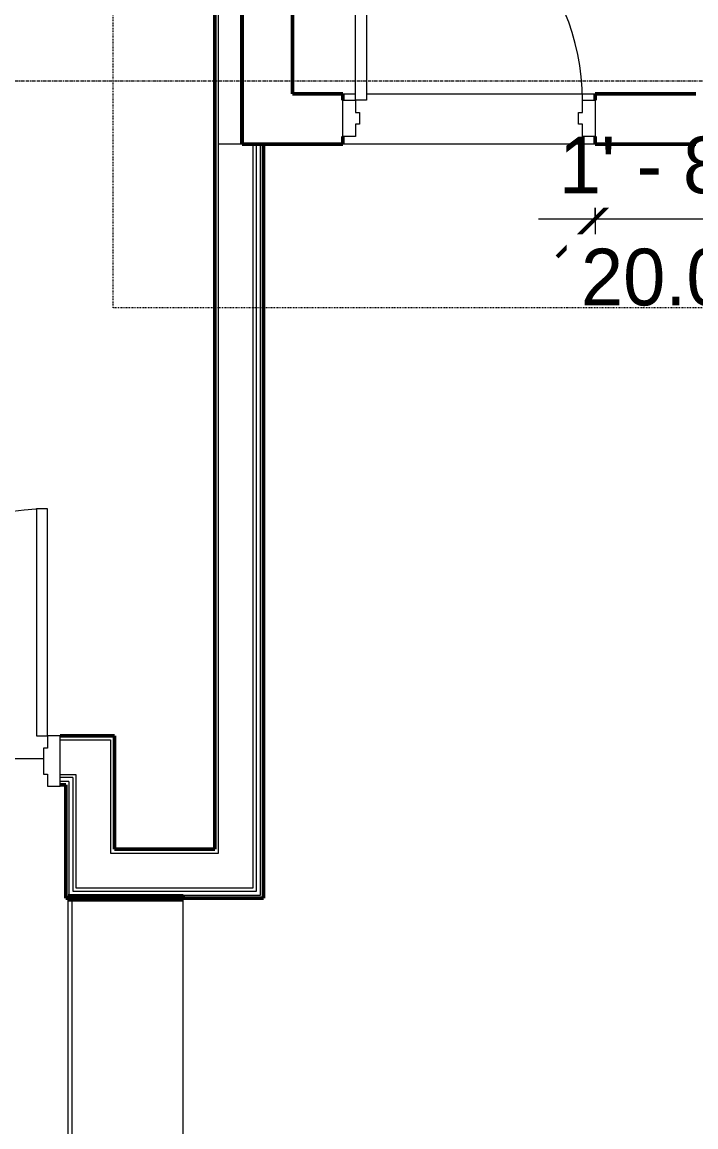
# Model space of a CAD drawing. Header units: inches. Extents: x -4266 to -1814, y 9706 to 12441.
# Drawn here: x -2747.2 to -2640.3, y 11681.3 to 11856.6 of the extents above; entities that cross this region are included whole.
import ezdxf

# ---------------------------------------------------------------- set-up
doc = ezdxf.new("R2010")
doc.units = ezdxf.units.IN
doc.header["$MEASUREMENT"] = 0
doc.linetypes.add('Aligning Line 1_8_', pattern=[0.25, 0.125, -0.125])
doc.linetypes.add('Grid Line 1_2_', pattern=[0.875, 0.5, -0.125, 0.125, -0.125])
for name, color, linetype, lineweight in [('A-ANNO-DIMS', 211, 'Continuous', 9), ('A-ANNO-DIMS-96', 211, 'Continuous', 9), ('A-DOOR-1', 7, 'Continuous', 9), ('A-DOOR-2', 50, 'Continuous', 20), ('A-DOOR-8', 31, 'Continuous', 9), ('A-DOOR-9', 31, 'Continuous', 20), ('A-DOOR-FRAM', 31, 'Continuous', 20), ('A-DOOR-FRAM-1', 50, 'Continuous', 20), ('A-FLOR', 192, 'Continuous', 13), ('A-WALL', 113, 'Continuous', 13), ('A-WALL-3', 250, 'Continuous', 50), ('A-WALL-4', 10, 'Continuous', 13), ('A-WALL-9', 113, 'Continuous', 50), ('G-ANNO-SYMB-1', 147, 'Aligning Line 1_8_', 9), ('I-WALL-3', 2, 'Continuous', 50), ('S-GRID-1', 1, 'Grid Line 1_2_', 9)]:
    doc.layers.add(name, color=color, linetype=linetype, lineweight=lineweight)
doc.styles.add('Century Gothic', font='ufonts.com_century-gothic.ttf', dxfattribs={"height": 9})
doc.dimstyles.new('OD__1_16__Tol__', dxfattribs={"dimscale": 12, "dimtxt": 9.397514, "dimasz": 1, "dimexe": 0.75, "dimexo": 0.5, "dimgap": 0.125, "dimtad": 1, "dimdec": 4, "dimrnd": 0.0625, "dimzin": 3, "dimdsep": 46, "dimlunit": 4, "dimtxsty": 'Century Gothic', "dimblk1": 'OBLIQUE', "dimblk2": 'OBLIQUE', "dimsah": 1, "dimcen": 0.09, "dimdle": 0.75, "dimazin": 0, "dimtfac": 1, "dimtdec": 4, "dimtix": 1, "dimtmove": 0, "dimatfit": 3, "dimfxl": 1, "dimtvp": 1, "dimtfill": 1, "dimfrac": 2, "dimtolj": 1, "dimtzin": 0, "dimarcsym": 2})

# ---------------------------------------------------------------- blocks, each defined once
blk = doc.blocks.new('DIMBLOCK18-FLOOR PLAN - 1ST FLOOR')
at = {"layer": 'A-ANNO-DIMS-96', "lineweight": 50}
for p, q in [((-4038.48, 12087.19), (-4044.48, 12093.19)), ((-4038.48, 12087.19), (-4032.48, 12081.19)), ((-4038.48, 11782.99), (-4044.48, 11788.99)), ((-4038.48, 11782.99), (-4032.48, 11776.99))]:
    blk.add_line(p, q, dxfattribs=at)
at = {"layer": 'A-ANNO-DIMS-96'}
for p, q in [((-2526.32, 12087.19), (-4047.48, 12087.19)), ((-4038.48, 11782.99), (-4038.48, 12087.19)), ((-4038.48, 12087.19), (-2526.32, 12087.19)), ((-3753.32, 11782.99), (-4047.48, 11782.99)), ((-4038.48, 11782.99), (-3753.32, 11782.99))]:
    blk.add_line(p, q, dxfattribs=at)
at = {"layer": 'A-ANNO-DIMS-96', "color": 0, "char_height": 9, "attachment_point": 1, "rotation": 90, "line_spacing_factor": 0.984502, "style": 'Century Gothic', "bg_fill": 3, "box_fill_scale": 1.25, "bg_fill_color": 256, "bg_fill_true_color": 13158600, "bg_fill_transparency": 0}
for s, insert, width in [('25\' - 4 3/16"', (-4051.52, 11900.86), 82.1611), ('304.2', (-4033.75, 11919.35), 37.7691)]:
    blk.add_mtext(s, dxfattribs=dict(at, insert=insert, width=width))
blk = doc.blocks.new('_Oblique')
at = {"color": 0, "linetype": 'ByBlock', "lineweight": -2}
blk.add_line((-0.5, -0.5), (0.5, 0.5), dxfattribs=at)
blk = doc.blocks.new('DIMBLOCK39-FLOOR PLAN - 1ST FLOOR')
at = {"layer": 'A-ANNO-DIMS-96', "lineweight": 50}
for p, q in [((-2656.32, 11825.36), (-2650.32, 11831.36)), ((-2636.32, 11825.36), (-2630.32, 11831.36)), ((-2656.32, 11825.36), (-2662.32, 11819.36)), ((-2636.32, 11825.36), (-2642.32, 11819.36))]:
    blk.add_line(p, q, dxfattribs=at)
at = {"layer": 'A-ANNO-DIMS-96'}
for p, q in [((-2656.32, 11830.69), (-2656.32, 11816.36)), ((-2656.32, 11825.36), (-2656.32, 11830.69)), ((-2636.32, 11827.85), (-2636.32, 11816.36)), ((-2636.32, 11825.36), (-2636.32, 11827.85)), ((-2665.32, 11825.36), (-2627.32, 11825.36))]:
    blk.add_line(p, q, dxfattribs=at)
at = {"layer": 'A-ANNO-DIMS-96', "color": 0, "char_height": 9, "attachment_point": 1, "line_spacing_factor": 0.984502, "style": 'Century Gothic', "bg_fill": 3, "box_fill_scale": 1.25, "bg_fill_color": 256, "bg_fill_true_color": 13158600, "bg_fill_transparency": 0}
for s, insert, width in [('1\' - 8"', (-2662.06, 11838.4), 37.7691), ('20.0', (-2658.56, 11820.63), 29.356)]:
    blk.add_mtext(s, dxfattribs=dict(at, insert=insert, width=width))

msp = doc.modelspace()

# ---------------------------------------------------------------- linework, layer by layer
at = {"layer": 'A-DOOR-9'}
msp.add_line((-2744.94874, 11743.3644), (-2743.19874, 11743.3644), dxfattribs=at)
at = {"layer": 'A-DOOR-FRAM'}
for p, q in [((-2743.19874, 11743.3644), (-2743.19874, 11741.4269)), ((-2741.19874, 11743.3644), (-2743.19874, 11743.3644)), ((-2741.19874, 11735.3644), (-2741.19874, 11743.3644)), ((-2743.19874, 11741.4269), (-2743.82374, 11741.4269)), ((-2743.82374, 11741.4269), (-2743.82374, 11737.3019)), ((-2743.82374, 11737.3019), (-2743.19874, 11737.3019)), ((-2743.19874, 11737.3019), (-2743.19874, 11735.3644)), ((-2743.19874, 11735.3644), (-2741.19874, 11735.3644))]:
    msp.add_line(p, q, dxfattribs=at)
at = {"layer": 'A-FLOR'}
for p, q in [((-2743.82374, 11739.7394), (-2778.57374, 11739.7394)), ((-2739.92374, 11673.3894), (-2739.92374, 11717.3644)), ((-2739.29874, 11717.3644), (-2739.29874, 11673.3894)), ((-2721.68021, 11673.3894), (-2721.68021, 11717.3644))]:
    msp.add_line(p, q, dxfattribs=at)
at = {"layer": 'A-WALL'}
for p, q in [((-2716.03624, 11724.7394), (-2716.03624, 12081.6894)), ((-2712.53624, 11837.1894), (-2712.53624, 12081.6894)), ((-2712.28624, 11837.1894), (-2716.03624, 11837.1894)), ((-2710.53624, 11719.2394), (-2710.53624, 11837.1894)), ((-2710.03624, 11718.7394), (-2710.03624, 11837.1894)), ((-2709.41124, 11718.1144), (-2709.41124, 11837.1894)), ((-2741.19874, 11742.7394), (-2733.17374, 11742.7394)), ((-2733.17374, 11742.7394), (-2733.17374, 11724.7394)), ((-2741.19874, 11737.2394), (-2738.67374, 11737.2394)), ((-2739.17374, 11736.7394), (-2741.19874, 11736.7394)), ((-2739.17374, 11736.7394), (-2739.17374, 11718.7394)), ((-2738.67374, 11737.2394), (-2738.67374, 11719.2394)), ((-2739.79874, 11736.1144), (-2741.19874, 11736.1144)), ((-2739.79874, 11736.1144), (-2739.79874, 11717.6144)), ((-2733.17374, 11724.7394), (-2716.03624, 11724.7394)), ((-2738.67374, 11719.2394), (-2710.53624, 11719.2394)), ((-2739.79874, 11718.1144), (-2709.41124, 11718.1144)), ((-2739.17374, 11718.7394), (-2710.03624, 11718.7394))]:
    msp.add_line(p, q, dxfattribs=at)
at = {"layer": 'A-WALL-9'}
for p, q in [((-2712.28624, 11837.1894), (-2712.28624, 12081.6894)), ((-2716.66124, 11990.29966), (-2716.66124, 11837.1894))]:
    msp.add_line(p, q, dxfattribs=at)
at = {"layer": 'I-WALL-3'}
for p, q in [((-2716.66124, 11837.1894), (-2716.66124, 11725.3644)), ((-2708.91124, 11837.1894), (-2712.28624, 11837.1894)), ((-2708.91124, 11717.6144), (-2708.91124, 11837.1894)), ((-2732.54874, 11743.3644), (-2741.19874, 11743.3644)), ((-2732.54874, 11725.3644), (-2732.54874, 11743.3644)), ((-2741.19874, 11735.6144), (-2740.29874, 11735.6144)), ((-2740.29874, 11735.6144), (-2740.29874, 11717.6144)), ((-2716.66124, 11725.3644), (-2732.54874, 11725.3644)), ((-2740.29874, 11717.6144), (-2708.91124, 11717.6144)), ((-2721.68021, 11717.9894), (-2739.92374, 11717.9894)), ((-2739.92374, 11717.9894), (-2739.92374, 11717.3644)), ((-2739.92374, 11717.3644), (-2721.68021, 11717.3644)), ((-2721.68021, 11717.3644), (-2721.68021, 11717.9894))]:
    msp.add_line(p, q, dxfattribs=at)

# ---------------------------------------------------------------- next in the draw order: dimensions: what is measured, and where the dimension line sits
at = {"layer": 'A-ANNO-DIMS'}
dim = msp.add_linear_dim(base=(-4038.48434, 12087.1894), p1=(-3747.32374, 11782.9894), p2=(-2520.32374, 12087.1894), angle=90, dimstyle='OD__1_16__Tol__', override={"dimpost": '<>\\X', "dimfxl": 1264.146605}, dxfattribs=at)
dim.commit()
dim.dimension.update_dxf_attribs({"geometry": 'DIMBLOCK18-FLOOR PLAN - 1ST FLOOR', "text_midpoint": (-4038.48434, 11935.0894)})

# ---------------------------------------------------------------- next in the draw order: linework, layer by layer
at = {"layer": 'A-DOOR-1'}
msp.add_arc((-2694.32374, 11844.1894), 36, 0, 90, dxfattribs=at)
at = {"layer": 'A-DOOR-2'}
for p, q in [((-2694.32374, 11844.1894), (-2694.32374, 11880.1894)), ((-2692.57374, 11880.1894), (-2692.57374, 11844.1894)), ((-2692.57374, 11844.1894), (-2694.32374, 11844.1894))]:
    msp.add_line(p, q, dxfattribs=at)
at = {"layer": 'A-DOOR-8'}
msp.add_arc((-2743.19874, 11743.3644), 36, 90, 180, dxfattribs=at)
at = {"layer": 'A-DOOR-9'}
for p, q in [((-2743.19874, 11779.3644), (-2744.94874, 11779.3644)), ((-2744.94874, 11779.3644), (-2744.94874, 11743.3644)), ((-2743.19874, 11743.3644), (-2743.19874, 11779.3644))]:
    msp.add_line(p, q, dxfattribs=at)
at = {"layer": 'A-DOOR-FRAM-1'}
for p, q in [((-2696.32374, 11844.1894), (-2694.32374, 11844.1894)), ((-2696.32374, 11838.4394), (-2696.32374, 11844.1894)), ((-2694.32374, 11844.1894), (-2694.32374, 11842.2519)), ((-2658.32374, 11842.2519), (-2658.32374, 11844.1894)), ((-2658.32374, 11844.1894), (-2656.32374, 11844.1894)), ((-2694.32374, 11842.2519), (-2693.69874, 11842.2519)), ((-2693.69874, 11842.2519), (-2693.69874, 11840.3769)), ((-2658.94874, 11842.2519), (-2658.32374, 11842.2519)), ((-2694.32374, 11840.3769), (-2694.32374, 11838.4394)), ((-2693.69874, 11840.3769), (-2694.32374, 11840.3769)), ((-2694.32374, 11838.4394), (-2696.32374, 11838.4394))]:
    msp.add_line(p, q, dxfattribs=at)
at = {"layer": 'A-WALL-3'}
for p, q in [((-2712.32374, 12085.1894), (-2712.32374, 11845.1894)), ((-2704.32374, 11845.1894), (-2704.32374, 12077.1894)), ((-2712.32374, 11845.1894), (-2712.32374, 11837.1894)), ((-2696.32374, 11845.1894), (-2704.32374, 11845.1894)), ((-2696.32374, 11844.1894), (-2696.32374, 11845.1894)), ((-2640.32374, 11845.1894), (-2656.32374, 11845.1894)), ((-2656.32374, 11845.1894), (-2656.32374, 11844.1894)), ((-2696.32374, 11837.1894), (-2696.32374, 11838.4394)), ((-2712.32374, 11837.1894), (-2696.32374, 11837.1894))]:
    msp.add_line(p, q, dxfattribs=at)
at = {"layer": 'A-WALL-4'}
for p, q in [((-2696.32374, 11845.1894), (-2694.32374, 11845.1894)), ((-2692.57374, 11845.1894), (-2656.32374, 11845.1894))]:
    msp.add_line(p, q, dxfattribs=at)
at = {"layer": 'G-ANNO-SYMB-1'}
msp.add_line((-2732.74303, 11811.24352), (-2732.74303, 12126.90448), dxfattribs=at)
at = {"layer": 'S-GRID-1'}
msp.add_line((-1814.20638, 11847.1894), (-4168.71446, 11847.1894), dxfattribs=at)

# ---------------------------------------------------------------- next in the draw order: dimensions: what is measured, and where the dimension line sits
at = {"layer": 'A-ANNO-DIMS'}
dim = msp.add_linear_dim(base=(-2636.32374, 11825.36341), p1=(-2656.32374, 11836.6894), p2=(-2636.32374, 11833.84869), dimstyle='OD__1_16__Tol__', override={"dimpost": '<>\\X', "dimfxl": 20.200733}, dxfattribs=at)
dim.commit()
dim.dimension.update_dxf_attribs({"geometry": 'DIMBLOCK39-FLOOR PLAN - 1ST FLOOR', "text_midpoint": (-2646.32374, 11825.36341)})

# ---------------------------------------------------------------- next in the draw order: linework, layer by layer
at = {"layer": 'A-DOOR-FRAM-1'}
for p, q in [((-2656.32374, 11844.1894), (-2656.32374, 11838.4394)), ((-2658.94874, 11840.3769), (-2658.94874, 11842.2519)), ((-2658.32374, 11840.3769), (-2658.94874, 11840.3769)), ((-2658.32374, 11838.4394), (-2658.32374, 11840.3769)), ((-2656.32374, 11838.4394), (-2658.32374, 11838.4394))]:
    msp.add_line(p, q, dxfattribs=at)
at = {"layer": 'A-WALL-3'}
for p, q in [((-2656.32374, 11838.4394), (-2656.32374, 11837.1894)), ((-2656.32374, 11837.1894), (-2640.32374, 11837.1894))]:
    msp.add_line(p, q, dxfattribs=at)
at = {"layer": 'A-WALL-4'}
msp.add_line((-2656.32374, 11837.1894), (-2696.32374, 11837.1894), dxfattribs=at)
at = {"layer": 'G-ANNO-SYMB-1'}
msp.add_line((-2494.60857, 11811.24352), (-2732.74303, 11811.24352), dxfattribs=at)

doc.saveas('drawing.dxf')
